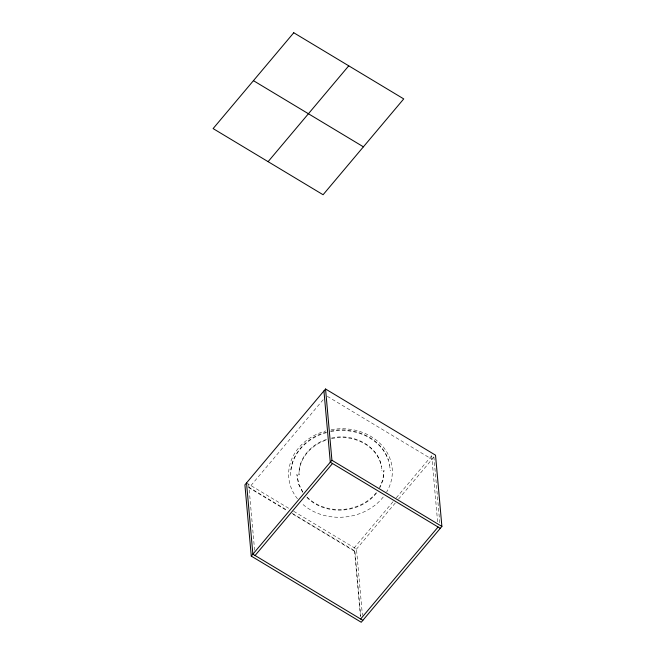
<?xml version="1.0" encoding="UTF-8"?>
<svg xmlns="http://www.w3.org/2000/svg" width="655" height="655" viewBox="0 0 655 655"><rect width="100%" height="100%" fill="white"/><g stroke="black" fill="none" stroke-linecap="round" stroke-linejoin="round"><path stroke-width="0.49" stroke-dasharray="3.27 2.46" d="M290.959 470.028C293.178 451.565 308.939 437.147 326.411 432.685M379.155 488.515L382.897 479.673L383.969 470.372L382.946 480.246L380.08 487.353M323.177 399.706L249.039 487.811L287.43 510.908M393.008 501.755L354.298 547.76L360.471 616.977M396.283 497.857L431.71 455.757L433.913 457.084L439.906 524.262M395.293 502.983L354.617 551.322L292.662 514.052M398.486 499.184L433.913 457.084M376.347 492.593C359.693 513.553 324.34 515.608 305.91 495.933M376.396 493.166C359.742 514.126 324.389 516.181 305.959 496.506M326.558 439.415C311.354 444.115 298.107 458.377 299.024 474.973C298.5 458.574 311.567 444.655 326.608 439.98M326.362 432.12C307.007 436.901 289.69 454.545 290.73 475.366L290.681 474.801M330.677 431.055C354.944 425.578 385.246 439.112 389.684 465.353M330.726 431.629C353.225 426.79 380.408 437.335 388.341 460.17M331.569 438.072C353.405 432.562 381.406 446.587 381.947 471.043L381.898 470.47M331.618 438.637C351.899 433.823 377.329 444.745 381.48 466.622M327.328 396.332L432.03 459.319M246.526 482.923L289.289 508.657M293.653 511.277L356.492 549.078L362.403 615.241M248.401 486.943L287.676 510.572M292.04 513.192L354.879 551.002L360.692 616.142M302.847 492.134L298.557 483.677L296.903 474.507L298.615 484.242L302.905 492.707M389.627 464.78L390.241 470.65L390.192 470.077M431.71 455.757L437.622 521.92M248.72 484.25L254.623 550.413M331.225 429.688A51.901 44.204 -5.1 0 1 382.152 445.654A51.901 44.204 -5.1 0 1 386.581 492.151M383.24 497.006A51.901 44.204 -5.1 0 1 301.447 503.081M297.476 498.766A51.901 44.204 -5.1 0 1 325.797 430.925"/><path stroke-width="0.98" d="M268.1 161.662L348.747 65.828M325.551 389.005L244.913 484.839L251.266 556.095L361.241 622.25L441.888 526.415L435.526 455.168L325.551 389.005L331.913 460.26L251.266 556.095M255.082 555.497L332.503 463.503M360.651 619.008L438.072 527.005M253.436 80.663L363.41 146.826M331.913 460.26L441.888 526.415M440.275 528.331L330.3 462.176L323.938 390.92M362.854 620.334L252.879 554.179L246.526 482.923M293.759 32.75L213.112 128.585L323.087 194.74L403.734 98.905L293.759 32.75"/></g></svg>
